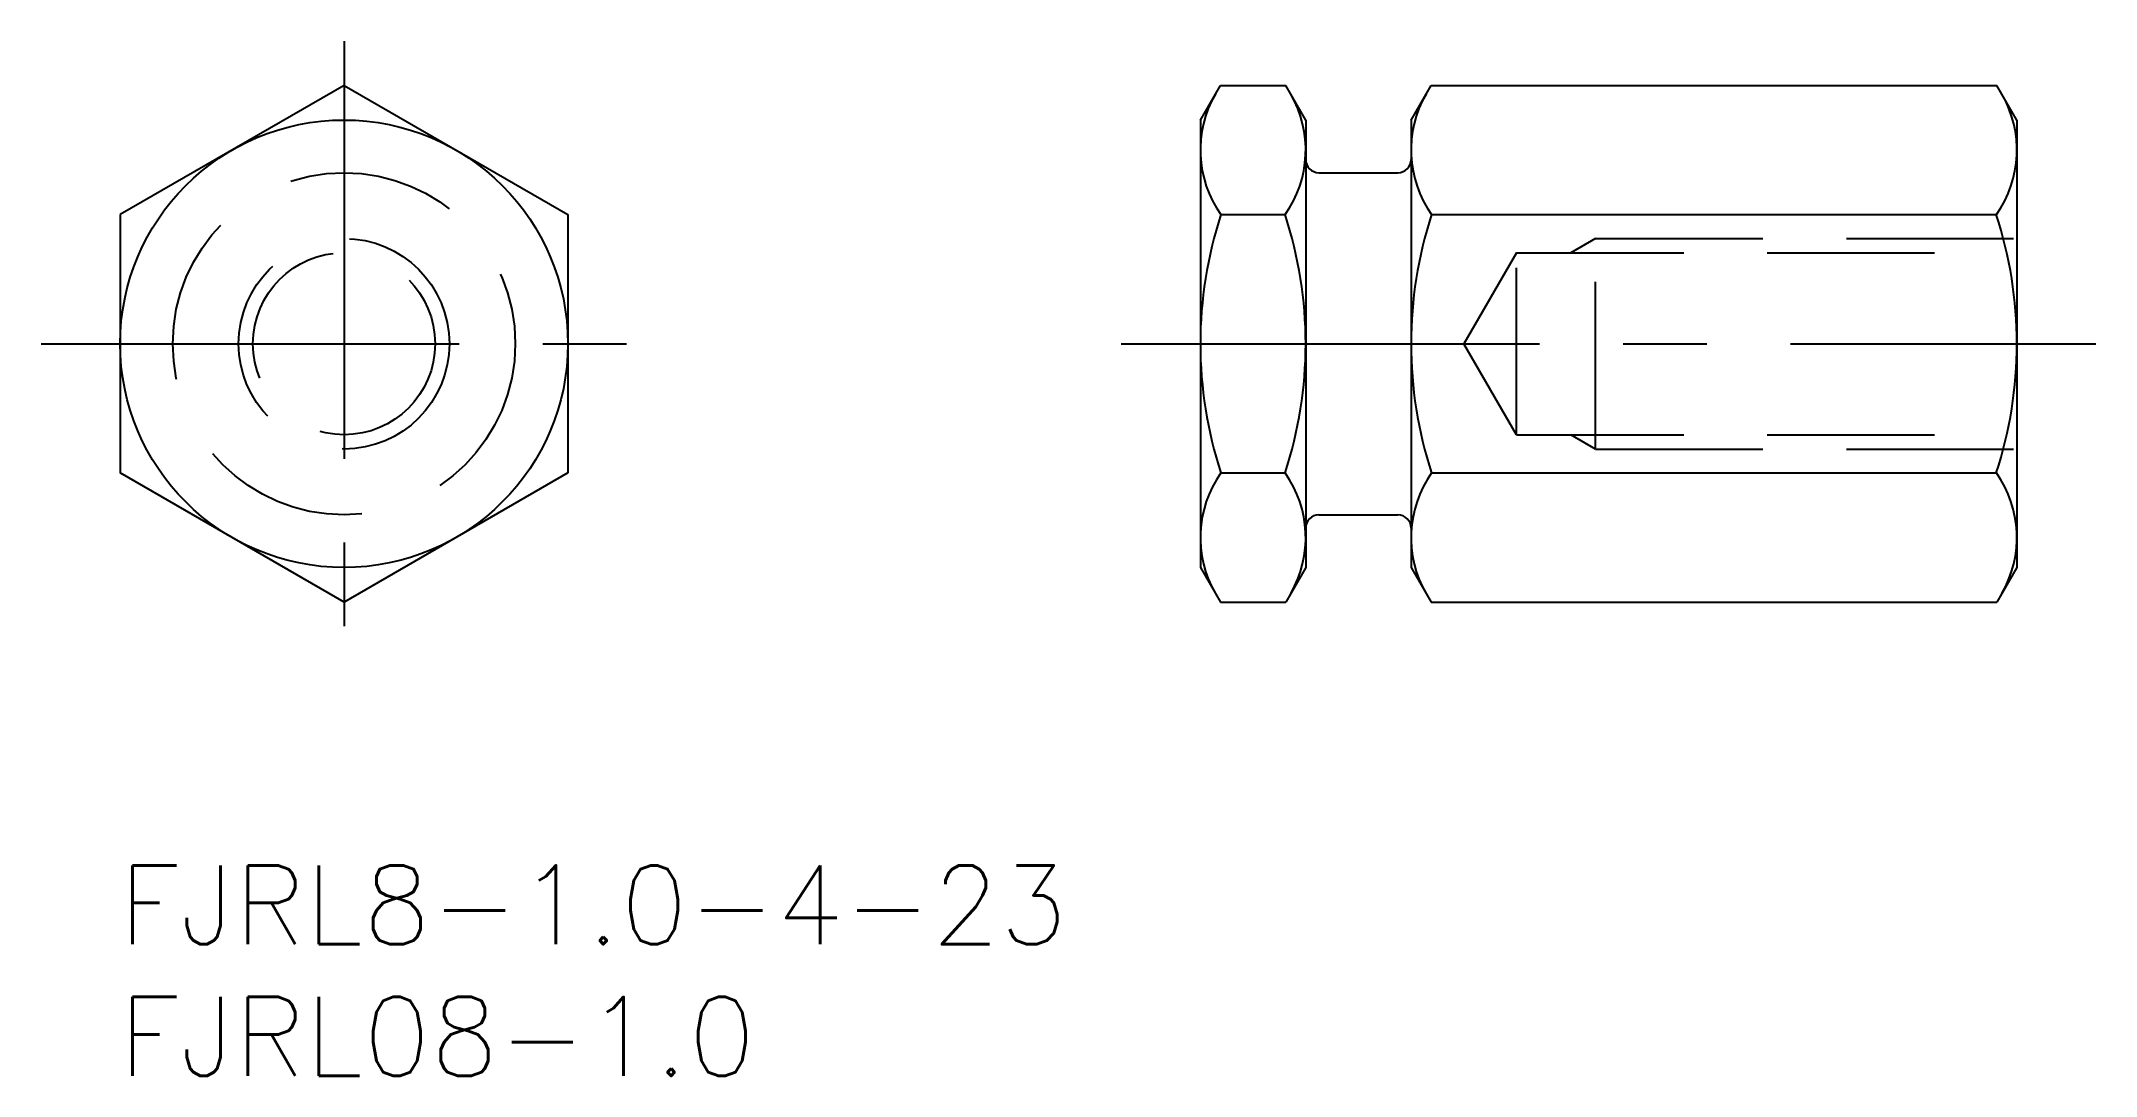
# Model space of a CAD drawing. Extents: x -3 to 75.1, y -8 to 31.3.
import ezdxf

# ---------------------------------------------------------------- set-up
doc = ezdxf.new("R2010")
doc.units = 0
doc.header["$LTSCALE"] = 0.5
doc.linetypes.add('CENTER', pattern=[50.8, 31.75, -6.35, 6.35, -6.35])
doc.linetypes.add('DASHED', pattern=[19.05, 12.7, -6.35])
for name, color, linetype in [('MSM_CENTER', 1, 'CENTER'), ('MSM_CONTINUOUS', 7, 'CONTINUOUS'), ('MSM_DASHED', 4, 'DASHED'), ('MSM_PART_NUMBER', 7, 'CONTINUOUS')]:
    doc.layers.add(name, color=color, linetype=linetype)
doc.styles.get("Standard").update_dxf_attribs({"font": 'txt.shx', "height": 3, "bigfont": 'bigfont.shx'})

# ---------------------------------------------------------------- blocks, each defined once
blk = doc.blocks.new('*U15')
at = {"layer": 'MSM_PART_NUMBER'}
blk.add_text('FJRL8-1.0-4-23', height=3, dxfattribs=at).set_placement((0, -3))
blk = doc.blocks.new('*U16')
at = {"layer": 'MSM_PART_NUMBER'}
blk.add_text('FJRL08-1.0', height=3, dxfattribs=at).set_placement((0, -8))

msp = doc.modelspace()

# ---------------------------------------------------------------- linework, layer by layer
at = {"layer": 'MSM_CENTER'}
for p, q in [((8.542, 31.315), (8.542, 8.315)), ((-2.958, 19.815), (20.042, 19.815)), ((38.052, 19.815), (75.052, 19.815))]:
    msp.add_line(p, q, dxfattribs=at)
at = {"layer": 'MSM_CONTINUOUS'}
for p, q in [((8.542, 29.63), (0.042, 24.722)), ((8.542, 29.63), (17.042, 24.722)), ((41.052, 28.315), (41.811, 29.63)), ((41.811, 29.63), (44.292, 29.63)), ((45.052, 28.315), (44.292, 29.63)), ((49.052, 28.315), (49.811, 29.63)), ((49.811, 29.63), (71.292, 29.63)), ((72.052, 28.315), (71.292, 29.63)), ((41.052, 28.315), (41.052, 11.315)), ((45.052, 28.315), (45.052, 11.315)), ((49.052, 28.315), (49.052, 11.315)), ((72.052, 28.315), (72.052, 11.315)), ((4.292, 27.176), (4.292, 27.176)), ((45.552, 26.315), (48.552, 26.315)), ((0.042, 24.722), (0.042, 14.907)), ((17.042, 24.722), (17.042, 14.907)), ((41.831, 24.722), (44.272, 24.722)), ((49.831, 24.722), (71.272, 24.722)), ((8.542, 10), (0.042, 14.907)), ((17.042, 14.907), (8.542, 10)), ((41.831, 14.907), (44.272, 14.907)), ((49.831, 14.907), (71.272, 14.907)), ((45.552, 13.315), (48.552, 13.315)), ((41.052, 11.315), (41.811, 10)), ((45.052, 11.315), (44.292, 10)), ((49.052, 11.315), (49.811, 10)), ((72.052, 11.315), (71.292, 10)), ((41.811, 10), (44.292, 10)), ((49.811, 10), (71.292, 10))]:
    msp.add_line(p, q, dxfattribs=at)
msp.add_circle((8.542, 19.815), 8.5, dxfattribs=at)
for centre, radius, start, end in [((45.302, 27.176), 4.25, 150, 215.26439), ((40.802, 27.176), 4.25, 324.7356, 30), ((53.302, 27.176), 4.25, 150, 215.2644), ((67.802, 27.176), 4.25, 324.7356, 30), ((45.552, 26.815), 0.5, 180, 270), ((48.552, 26.815), 0.5, 270, 0), ((56.882, 19.815), 15.83, 161.94029, 198.05972), ((29.221, 19.815), 15.83, 341.94028, 18.05972), ((64.882, 19.815), 15.83, 161.94028, 198.05972), ((56.221, 19.815), 15.83, 341.94028, 18.05972), ((45.302, 12.454), 4.25, 144.7356, 210), ((40.802, 12.454), 4.25, 330, 35.2644), ((53.302, 12.454), 4.25, 144.7356, 210), ((67.802, 12.454), 4.25, 330, 35.2644), ((45.552, 12.815), 0.5, 90, 180), ((48.552, 12.815), 0.5, 0, 90)]:
    msp.add_arc(centre, radius, start, end, dxfattribs=at)
at = {"layer": 'MSM_DASHED'}
for p, q in [((56.052, 23.815), (55.114, 23.273)), ((56.052, 23.815), (72.052, 23.815)), ((56.052, 15.815), (56.052, 23.815)), ((53.052, 23.273), (51.055, 19.815)), ((53.052, 23.273), (72.052, 23.273)), ((53.052, 16.356), (53.052, 23.273)), ((53.052, 16.356), (51.055, 19.815)), ((53.052, 16.356), (72.052, 16.356)), ((56.052, 15.815), (55.114, 16.356)), ((56.052, 15.815), (72.052, 15.815))]:
    msp.add_line(p, q, dxfattribs=at)
for radius in [6.5, 4, 3.458]:
    msp.add_circle((8.542, 19.815), radius, dxfattribs=at)

# ---------------------------------------------------------------- block references
at = {"layer": 'MSM_CONTINUOUS'}
for name in ['*U15', '*U16']:
    msp.add_blockref(name, (0, 0), dxfattribs=at)

doc.saveas('drawing.dxf')
